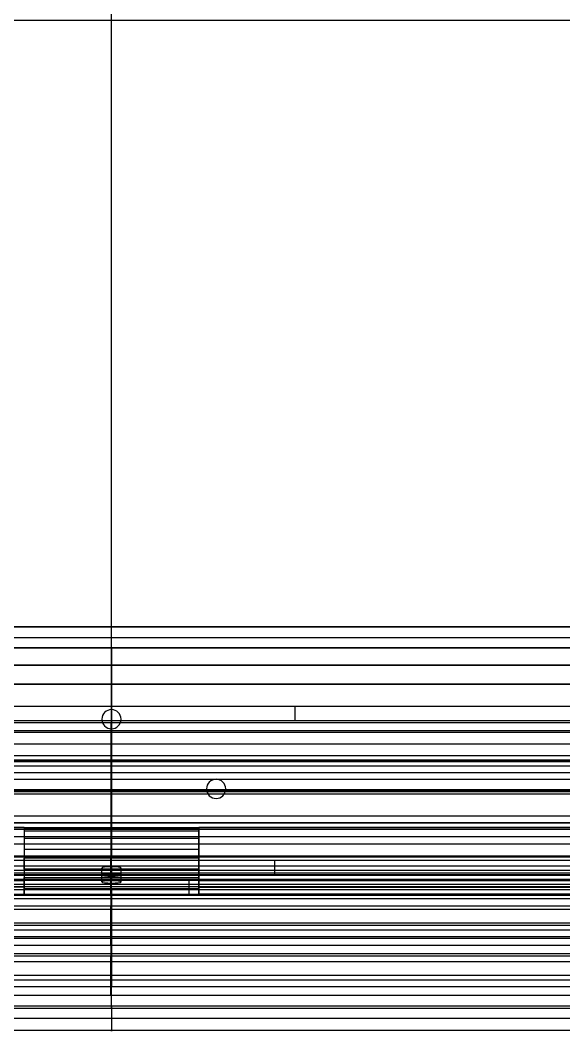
# Model space of a CAD drawing. Header units: millimetres. Extents: x -41 to 531, y -370 to 212.
# Drawn here: x 219.2 to 374.9, y -370 to -79 of the extents above; entities that cross this region are included whole.
import ezdxf

# ---------------------------------------------------------------- set-up
doc = ezdxf.new("R2010")
doc.units = ezdxf.units.MM
doc.header["$MEASUREMENT"] = 0
doc.layers.add('Domyślny', color=7, linetype='Continuous', true_color=0x000000)

# ---------------------------------------------------------------- blocks, each defined once
blk = doc.blocks.new('deska 2 siedziska awki Soft 02.412 SC')
at = {"layer": 'Domyślny'}
for p, q in [((5, 0), (1795, 0)), ((900, 0, 14), (900, 0, -14)), ((900, -5, -19), (900, -60, -19)), ((900, -60, 19), (900, -5, 19)), ((5, -32.5, -19), (1795, -32.5, -19)), ((5, -32.5, 19), (1795, -32.5, 19)), ((5, -60, -19), (1795, -60, -19)), ((900, -90, -9), (900, -60, 19)), ((5, -75, 5), (1795, -75, 5))]:
    blk.add_line(p, q, dxfattribs=at)
at = {"layer": 'Domyślny', "extrusion": (1, 0, 0)}
for centre, radius, start, end in [((-5, -14, 900), 5, 270, 0), ((-5, 14, 900), 5, 0, 90), ((-60, 31, 900), 50, 233.1301, 270)]:
    blk.add_arc(centre, radius, start, end, dxfattribs=at)
at = {"layer": 'Domyślny'}
for points in [[(1795, 0, 14), (900, 0, 14), (5, 0, 14)], [(5, 0, -14), (900, 0, -14), (1795, 0, -14)], [(1795, -5, -19), (900, -5, -19), (5, -5, -19)], [(5, -5, 19), (900, -5, 19), (1795, -5, 19)], [(5, -60, 19), (900, -60, 19), (1795, -60, 19)], [(1795, -90, -9), (900, -90, -9), (5, -90, -9)]]:
    blk.add_open_spline(points, degree=2, dxfattribs=at)
blk = doc.blocks.new('ZD 06 SC_Bez rowka')
at = {"layer": 'Domyślny'}
for p, q in [((-45, 19), (45, 19)), ((0, 19, -895), (0, 19, 895)), ((-50, -19), (-50, 14)), ((0, -19, 900), (0, 14, 900)), ((0, -19, -900), (0, 14, -900)), ((50, -19), (50, 14)), ((-50, -2.5, 895), (-50, -2.5, -895)), ((-45, -2.5, 900), (45, -2.5, 900)), ((-45, -2.5, -900), (45, -2.5, -900)), ((50, -2.5, -895), (50, -2.5, 895)), ((50, -19), (-50, -19)), ((0, -19, -900), (0, -19, 900))]:
    blk.add_line(p, q, dxfattribs=at)
for centre, start, end in [((-45, 14, -895), 90, 180), ((-45, 14, 895), 90, 180), ((-45, 14, -895), 90, 180), ((-45, 14), 90, 180), ((45, 14, -895), 360, 90), ((45, 14, 895), 360, 90), ((45, 14, -895), 0, 90), ((45, 14), 0, 90)]:
    blk.add_arc(centre, 5, start, end, dxfattribs=at)
at = {"layer": 'Domyślny', "extrusion": (1, 1.84741e-14, 9.09495e-14)}
blk.add_arc((14, -895, -45), 5, 270, 0, dxfattribs=at)
at = {"layer": 'Domyślny', "extrusion": (1, -7.10543e-15, -1.56319e-14)}
blk.add_arc((14, 895, -45), 5, 0, 90, dxfattribs=at)
at = {"layer": 'Domyślny', "extrusion": (1, 0, 0)}
for centre, start, end in [((14, -895), 270, 0), ((14, 895), 0, 90)]:
    blk.add_arc(centre, 5, start, end, dxfattribs=at)
at = {"layer": 'Domyślny', "extrusion": (1, -7.10543e-15, 1.08002e-13)}
blk.add_arc((14, -895, 45), 5, 270, 0, dxfattribs=at)
at = {"layer": 'Domyślny', "extrusion": (1, 3.55271e-14, 1.13687e-14)}
blk.add_arc((14, 895, 45), 5, 0, 90, dxfattribs=at)
at = {"layer": 'Domyślny', "extrusion": (-1.42109e-15, 1, -2.84217e-15)}
blk.add_arc((45, -895, 14), 5, 270, 360, dxfattribs=at)
at = {"layer": 'Domyślny', "extrusion": (-8.52651e-15, 1, 1.20792e-14)}
blk.add_arc((45, 895, 14), 5, 0, 90, dxfattribs=at)
at = {"layer": 'Domyślny', "extrusion": (-4.0492e-29, 1, -1.42109e-15)}
blk.add_arc((-45, -895, 14), 5, 180, 270, dxfattribs=at)
at = {"layer": 'Domyślny', "extrusion": (5.68434e-15, 1, -1.29656e-28)}
blk.add_arc((-45, 895, 14), 5, 90, 180, dxfattribs=at)
at = {"layer": 'Domyślny', "extrusion": (0, 1, 0)}
for centre, start, end in [((45, -895, -2.5), 270, 0), ((45, 895, -2.5), 0, 90), ((-45, -895, -2.5), 180, 270), ((-45, 895, -2.5), 90, 180)]:
    blk.add_arc(centre, 5, start, end, dxfattribs=at)
at = {"layer": 'Domyślny', "extrusion": (-1.06581e-14, 1, -1.49214e-14)}
blk.add_arc((45, -895, -19), 5, 270, 0, dxfattribs=at)
at = {"layer": 'Domyślny', "extrusion": (6.39488e-15, 1, -7.10543e-16)}
blk.add_arc((45, 895, -19), 5, 0, 90, dxfattribs=at)
at = {"layer": 'Domyślny', "extrusion": (5.68434e-15, 1, -1.42109e-14)}
blk.add_arc((-45, -895, -19), 5, 180, 270, dxfattribs=at)
at = {"layer": 'Domyślny', "extrusion": (-2.77112e-14, 1, -1.42109e-14)}
blk.add_arc((-45, 895, -19), 5, 90, 180, dxfattribs=at)
at = {"layer": 'Domyślny'}
for points in [[(-45, 19, -895), (0, 19, -895), (45, 19, -895)], [(-45, 19, 895), (-45, 19), (-45, 19, -895)], [(45, 19, 895), (0, 19, 895), (-45, 19, 895)], [(45, 19, -895), (45, 19), (45, 19, 895)], [(-50, 14, 895), (-50, -2.5, 895), (-50, -19, 895)], [(-50, 14, -895), (-50, 14), (-50, 14, 895)], [(-50, -19, -895), (-50, -2.5, -895), (-50, 14, -895)], [(45, 14, 900), (0, 14, 900), (-45, 14, 900)], [(-45, 14, 900), (-45, -2.5, 900), (-45, -19, 900)], [(45, 14, -900), (0, 14, -900), (-45, 14, -900)], [(-45, 14, -900), (-45, -2.5, -900), (-45, -19, -900)], [(45, -19, 900), (45, -2.5, 900), (45, 14, 900)], [(45, -19, -900), (45, -2.5, -900), (45, 14, -900)], [(50, 14, 895), (50, 14), (50, 14, -895)], [(50, -19, 895), (50, -2.5, 895), (50, 14, 895)], [(50, 14, -895), (50, -2.5, -895), (50, -19, -895)], [(-50, -19, 895), (-50, -19), (-50, -19, -895)], [(-45, -19, 900), (0, -19, 900), (45, -19, 900)], [(45, -19, -900), (0, -19, -900), (-45, -19, -900)], [(50, -19, 895), (50, -19), (50, -19, -895)]]:
    blk.add_open_spline(points, degree=2, dxfattribs=at)

msp = doc.modelspace()

# ---------------------------------------------------------------- linework, layer by layer
at = {"layer": 'Domyślny'}
for p, q in [((245.29, -253.02, -126.86), (245.29, -253.02, -134.86)), ((245.29, -259.02, 267.14), (245.29, -253.02, 267.14)), ((445.29, -269.48, 232.14), (45.29, -269.48, 232.14)), ((245.29, -269.48, 234.14), (245.29, -276.73, 234.14)), ((245.29, -269.48, 230.14), (245.29, -276.73, 230.14)), ((245.29, -269.48, 230.14), (245.29, -269.48, 234.14)), ((245.29, -276.73, 234.14), (245.29, -276.73, 230.14)), ((242.54, -279.48, 230.14), (242.54, -279.48, 234.14)), ((245.29, -282.23, 230.14), (245.29, -282.23, 234.14)), ((245.29, -282.23, 234.14), (245.29, -310.57, 234.14)), ((245.29, -282.23, 230.14), (245.29, -310.57, 230.14)), ((248.04, -279.48, 230.14), (248.04, -279.48, 234.14)), ((445.29, -290.02, 234.14), (45.29, -290.02, 234.14)), ((445.29, -290.02, 230.14), (45.29, -290.02, 230.14)), ((275.29, -296.73, 234.14), (275.29, -296.73, 230.14)), ((275.29, -296.73, 230.14), (275.29, -296.73, 234.14)), ((272.54, -299.48, 230.14), (272.54, -299.48, 234.14)), ((278.04, -299.48, 230.14), (278.04, -299.48, 234.14)), ((275.29, -302.23, 230.14), (275.29, -302.23, 234.14)), ((220.29, -310.57, 232.14), (45.29, -310.57, 232.14)), ((220.29, -310.57, 234.14), (270.29, -310.57, 234.14)), ((220.29, -310.57, 230.14), (270.29, -310.57, 230.14)), ((220.29, -310.57, 231.81), (220.29, -316.85, 231.02)), ((270.29, -311.06, 230.11), (220.29, -311.06, 230.11)), ((270.29, -316.85, 231.02), (270.29, -310.57, 231.81)), ((270.29, -310.57, 232.14), (445.29, -310.57, 232.14)), ((270.29, -311.56, 234.07), (220.29, -311.56, 234.07)), ((220.29, -313.28, 229.07), (220.29, -313.83, 233.44)), ((245.29, -324.9, 214.19), (245.29, -313.72, 228.59)), ((270.29, -313.28, 229.07), (270.29, -313.83, 233.44)), ((220.29, -315.3, 229.82), (220.29, -326.48, 215.42)), ((245.29, -328.06, 216.65), (245.29, -316.88, 231.04)), ((270.29, -315.3, 229.82), (270.29, -326.48, 215.42)), ((270.29, -319.31, 221.39), (220.29, -319.31, 221.39)), ((220.29, -322.47, 223.84), (220.29, -319.31, 221.39)), ((245.29, -321.83, 180.39), (245.29, -320.05, 166.25)), ((270.29, -319.31, 221.39), (270.29, -322.47, 223.84)), ((445.29, -322.88, 188.75), (45.29, -322.88, 188.75)), ((270.29, -322.47, 223.84), (220.29, -322.47, 223.84)), ((242.54, -326.14, 182.62), (242.54, -322.18, 183.12)), ((245.29, -321.83, 180.39), (245.29, -325.8, 179.89)), ((245.29, -326.49, 185.35), (245.29, -322.52, 185.85)), ((245.29, -325.65, 210.74), (245.29, -322.52, 185.85)), ((248.04, -326.14, 182.62), (248.04, -322.18, 183.12)), ((220.29, -324.9, 214.19), (220.29, -329.52, 213.61)), ((270.29, -325.71, 211.24), (220.29, -325.71, 211.24)), ((245.29, -325.8, 179.89), (245.29, -324.02, 165.75)), ((245.29, -325.71, 211.24), (245.29, -325.65, 210.74)), ((270.29, -329.52, 213.61), (270.29, -324.9, 214.19)), ((445.29, -326.85, 188.25), (45.29, -326.85, 188.25)), ((220.29, -327.7, 210.99), (45.29, -327.7, 210.99)), ((220.29, -327.12, 211.06), (220.29, -327.79, 216.44)), ((245.29, -329.68, 210.74), (245.29, -326.49, 185.35)), ((270.29, -327.12, 211.06), (270.29, -327.79, 216.44)), ((270.29, -327.7, 210.99), (445.29, -327.7, 210.99)), ((220.29, -329.68, 210.74), (270.29, -329.68, 210.74)), ((220.29, -329.68, 210.74), (270.29, -329.68, 210.74))]:
    msp.add_line(p, q, dxfattribs=at)
for centre, start, end in [((245.29, -279.48, 230.14), 90, 270), ((245.29, -279.48, 234.14), 90, 270), ((245.29, -279.48, 232.14), 90, 270), ((245.29, -279.48, 230.14), 270, 90), ((245.29, -279.48, 234.14), 270, 90), ((245.29, -279.48, 232.14), 270, 90), ((275.29, -299.48, 230.14), 90, 270), ((275.29, -299.48, 234.14), 90, 270), ((275.29, -299.48, 232.14), 90, 270), ((275.29, -299.48, 230.14), 270, 90), ((275.29, -299.48, 234.14), 270, 90), ((275.29, -299.48, 232.14), 270, 90)]:
    msp.add_arc(centre, 2.75, start, end, dxfattribs=at)
at = {"layer": 'Domyślny', "extrusion": (1, -7.9846e-17, 9.91944e-16)}
msp.add_arc((-310.57, 226.14, 220.29), 8, 90, 142.1709, dxfattribs=at)
at = {"layer": 'Domyślny', "extrusion": (1, -7.80134e-16, 9.00839e-17)}
msp.add_arc((-310.57, 226.14, 220.29), 4, 90, 142.1709, dxfattribs=at)
at = {"layer": 'Domyślny', "extrusion": (1, 0, 0)}
for centre, radius, start, end in [((-310.57, 226.14, 245.29), 8, 90, 142.1709), ((-310.57, 226.14, 245.29), 4, 90, 142.1709), ((-327.99, 165.25, 245.29), 8, 3.5784, 7.1709), ((-321.74, 211.74, 245.29), 4, 142.1709, 187.1709), ((-321.74, 211.74, 245.29), 8, 142.1709, 187.1709)]:
    msp.add_arc(centre, radius, start, end, dxfattribs=at)
at = {"layer": 'Domyślny', "extrusion": (1, -8.49992e-16, 0)}
msp.add_arc((-310.57, 226.14, 270.29), 8, 90, 142.1709, dxfattribs=at)
at = {"layer": 'Domyślny', "extrusion": (1, -8.21989e-16, 0)}
msp.add_arc((-310.57, 226.14, 270.29), 4, 90, 142.1709, dxfattribs=at)
at = {"layer": 'Domyślny', "extrusion": (-3.90051e-16, 0.992178, 0.124829)}
msp.add_arc((-245.29, 221.9, -296.8), 2.75, 270, 90, dxfattribs=at)
at = {"layer": 'Domyślny', "extrusion": (2.19374e-15, 0.992178, 0.124829)}
msp.add_arc((-245.29, 221.9, -296.8), 2.75, 90, 270, dxfattribs=at)
at = {"layer": 'Domyślny', "extrusion": (1, -8.41116e-16, -7.12789e-17)}
msp.add_arc((-321.74, 211.74, 220.29), 4, 142.1709, 187.1709, dxfattribs=at)
at = {"layer": 'Domyślny', "extrusion": (0, 0.992178, 0.124829)}
for start, end in [(270, 90), (90, 270)]:
    msp.add_arc((-245.29, 221.9, -298.8), 2.75, start, end, dxfattribs=at)
at = {"layer": 'Domyślny', "extrusion": (9.01845e-16, 0.992178, 0.124829)}
for start, end in [(270, 90), (90, 270)]:
    msp.add_arc((-245.29, 221.9, -300.8), 2.75, start, end, dxfattribs=at)
at = {"layer": 'Domyślny', "extrusion": (1, -8.69888e-16, -2.55058e-17)}
msp.add_arc((-321.74, 211.74, 270.29), 4, 142.1709, 187.1709, dxfattribs=at)
at = {"layer": 'Domyślny', "extrusion": (1, -9.35184e-16, 6.76405e-16)}
msp.add_arc((-321.74, 211.74, 220.29), 8, 142.1709, 187.1709, dxfattribs=at)
at = {"layer": 'Domyślny', "extrusion": (1, -4.89686e-16, 4.64135e-16)}
msp.add_arc((-321.74, 211.74, 270.29), 8, 142.1709, 187.1709, dxfattribs=at)
at = {"layer": 'Domyślny'}
for points in [[(245.29, -253.02, -126.86), (245.29, -79.02, -126.86), (245.29, 94.99, -126.86)], [(245.29, -253.02, -134.86), (245.29, -79.02, -134.86), (245.29, 94.99, -134.86)], [(-22.18, -79.02, -126.86), (245.29, -79.02, -126.86), (512.76, -79.02, -126.86)], [(-22.18, -79.02, -134.86), (245.29, -79.02, -134.86), (512.76, -79.02, -134.86)], [(-22.18, -253.02, -126.86), (245.29, -253.02, -126.86), (512.76, -253.02, -126.86)], [(-22.18, -253.02, -134.86), (245.29, -253.02, -134.86), (512.76, -253.02, -134.86)], [(512.76, -253.02, -130.86), (245.29, -253.02, -130.86), (-22.18, -253.02, -130.86)], [(512.76, -253.02, 267.14), (245.29, -253.02, 267.14), (-22.18, -253.02, 267.14)], [(-22.18, -253.02, -134.86), (245.29, -253.02, -134.86), (512.76, -253.02, -134.86)], [(-22.18, -253.02, 37.14), (245.29, -253.02, 37.14), (512.76, -253.02, 37.14)], [(245.29, -253.02, 267.14), (245.29, -253.02, 66.14), (245.29, -253.02, -134.86)], [(245.29, -259.02, -134.86), (245.29, -256.02, -134.86), (245.29, -253.02, -134.86)], [(-25.18, -256.02, 267.14), (245.29, -256.02, 267.14), (515.76, -256.02, 267.14)], [(518.76, -259.02, 267.14), (245.29, -259.02, 267.14), (-28.18, -259.02, 267.14)], [(-28.18, -259.02, -134.86), (245.29, -259.02, -134.86), (518.76, -259.02, -134.86)], [(-28.18, -259.02, 37.14), (245.29, -259.02, 37.14), (518.76, -259.02, 37.14)], [(245.29, -259.02, 267.14), (245.29, -259.02, 66.14), (245.29, -259.02, -134.86)], [(45.29, -269.48, 234.14), (245.29, -269.48, 234.14), (445.29, -269.48, 234.14)], [(45.29, -269.48, 230.14), (245.29, -269.48, 230.14), (445.29, -269.48, 230.14)], [(470.29, -275.83, -185.48), (245.29, -275.83, -185.48), (20.29, -275.83, -185.48)], [(297.99, -279.85, -185.48), (297.99, -277.84, -185.48), (297.99, -275.83, -185.48)], [(20.29, -279.85, -185.48), (245.29, -279.85, -185.48), (470.29, -279.85, -185.48)], [(470.29, -282.82, -193.92), (245.29, -282.82, -193.92), (20.29, -282.82, -193.92)], [(470.29, -283.32, -189.95), (245.29, -283.32, -189.95), (20.29, -283.32, -189.95)], [(245.29, -299.69, -196.04), (245.29, -291.25, -194.98), (245.29, -282.82, -193.92)], [(245.29, -300.18, -192.07), (245.29, -291.75, -191.01), (245.29, -283.32, -189.95)], [(470.29, -291.25, -194.98), (245.29, -291.25, -194.98), (20.29, -291.25, -194.98)], [(470.29, -291.75, -191.01), (245.29, -291.75, -191.01), (20.29, -291.75, -191.01)], [(20.29, -299.69, -196.04), (245.29, -299.69, -196.04), (470.29, -299.69, -196.04)], [(245.29, -299.69, -196.04), (245.29, -299.93, -194.05), (245.29, -300.18, -192.07)], [(20.29, -299.93, -194.05), (245.29, -299.93, -194.05), (470.29, -299.93, -194.05)], [(20.29, -300.18, -192.07), (245.29, -300.18, -192.07), (470.29, -300.18, -192.07)], [(220.29, -310.57, 230.14), (132.79, -310.57, 230.14), (45.29, -310.57, 230.14)], [(45.29, -310.57, 234.14), (132.79, -310.57, 234.14), (220.29, -310.57, 234.14)], [(220.29, -310.57, 234.14), (220.29, -310.57, 232.14), (220.29, -310.57, 230.14)], [(270.29, -310.57, 230.14), (270.29, -310.57, 232.14), (270.29, -310.57, 234.14)], [(445.29, -310.57, 234.14), (357.79, -310.57, 234.14), (270.29, -310.57, 234.14)], [(445.29, -310.57, 230.14), (357.79, -310.57, 230.14), (270.29, -310.57, 230.14)], [(270.29, -313.72, 228.59), (245.29, -313.72, 228.59), (220.29, -313.72, 228.59)], [(220.29, -313.72, 228.59), (220.29, -319.31, 221.39), (220.29, -324.9, 214.19)], [(220.29, -313.72, 228.59), (220.29, -315.3, 229.82), (220.29, -316.88, 231.04)], [(270.29, -324.9, 214.19), (270.29, -319.31, 221.39), (270.29, -313.72, 228.59)], [(270.29, -316.88, 231.04), (270.29, -315.3, 229.82), (270.29, -313.72, 228.59)], [(220.29, -316.88, 231.04), (220.29, -322.47, 223.84), (220.29, -328.06, 216.65)], [(270.29, -316.88, 231.04), (245.29, -316.88, 231.04), (220.29, -316.88, 231.04)], [(270.29, -328.06, 216.65), (270.29, -322.47, 223.84), (270.29, -316.88, 231.04)], [(445.29, -320.01, 165.75), (245.29, -320.01, 165.75), (45.29, -320.01, 165.75)], [(445.29, -320.05, 166.25), (245.29, -320.05, 166.25), (45.29, -320.05, 166.25)], [(292.14, -324.02, 165.75), (292.14, -322.01, 165.75), (292.14, -320.01, 165.75)], [(45.29, -324.02, 165.75), (245.29, -324.02, 165.75), (445.29, -324.02, 165.75)], [(45.29, -325.65, 210.74), (245.29, -325.65, 210.74), (445.29, -325.65, 210.74)], [(45.29, -325.65, 210.74), (245.29, -325.65, 210.74), (445.29, -325.65, 210.74)], [(45.29, -325.71, 211.24), (132.79, -325.71, 211.24), (220.29, -325.71, 211.24)], [(220.29, -324.9, 214.19), (245.29, -324.9, 214.19), (270.29, -324.9, 214.19)], [(220.29, -328.06, 216.65), (220.29, -326.48, 215.42), (220.29, -324.9, 214.19)], [(220.29, -329.68, 210.74), (220.29, -327.7, 210.99), (220.29, -325.71, 211.24)], [(267.53, -329.68, 210.74), (267.53, -327.67, 210.74), (267.53, -325.65, 210.74)], [(267.53, -329.68, 210.74), (267.53, -327.67, 210.74), (267.53, -325.65, 210.74)], [(270.29, -324.9, 214.19), (270.29, -326.48, 215.42), (270.29, -328.06, 216.65)], [(270.29, -325.71, 211.24), (357.79, -325.71, 211.24), (445.29, -325.71, 211.24)], [(270.29, -325.71, 211.24), (270.29, -327.7, 210.99), (270.29, -329.68, 210.74)], [(220.29, -328.06, 216.65), (245.29, -328.06, 216.65), (270.29, -328.06, 216.65)], [(45.29, -329.68, 210.74), (132.79, -329.68, 210.74), (220.29, -329.68, 210.74)], [(45.29, -329.68, 210.74), (132.79, -329.68, 210.74), (220.29, -329.68, 210.74)], [(445.29, -329.68, 210.74), (357.79, -329.68, 210.74), (270.29, -329.68, 210.74)], [(445.29, -329.68, 210.74), (357.79, -329.68, 210.74), (270.29, -329.68, 210.74)]]:
    msp.add_open_spline(points, degree=2, dxfattribs=at)
for points, weights in [([(245.29, -275.83, -185.48), (245.29, -275.36, -192.98), (245.29, -282.82, -193.92)], [0.975476062218, 0.719930182021, 1]), ([(245.29, -279.85, -185.48), (245.29, -279.35, -189.45), (245.29, -283.32, -189.95)], [1, 0.707106781187, 1])]:
    msp.add_rational_spline(points, weights, degree=2, dxfattribs=at)

# ---------------------------------------------------------------- block references
at = {"layer": 'Domyślny', "extrusion": (2.3889e-16, 1.66533e-15, -1), "xscale": 0.3055555555555553}
msp.add_blockref('deska 2 siedziska awki Soft 02.412 SC', (-520.29, -259.02, -253.14), dxfattribs=at)
at = {"layer": 'Domyślny', "extrusion": (-1, 3.18618e-15, -2.13812e-15), "rotation": 262.8352509743973}
for p, zscale in [((305.49, -133.97, -245.14), 0.3055555555555556), ((319.84, -19.86, -245.14), 0.3055555555555555), ((334.18, 94.24, -245.14), 0.3055555555555555)]:
    msp.add_blockref('ZD 06 SC_Bez rowka', p, dxfattribs=dict(at, zscale=zscale))
at = {"layer": 'Domyślny', "extrusion": (8.32313e-18, 0.992178, 0.124829), "xscale": 0.3055555555555555, "rotation": 180}
msp.add_blockref('deska 2 siedziska awki Soft 02.412 SC', (29.71, 200.22, -319.8), dxfattribs=at)

doc.saveas('drawing.dxf')
